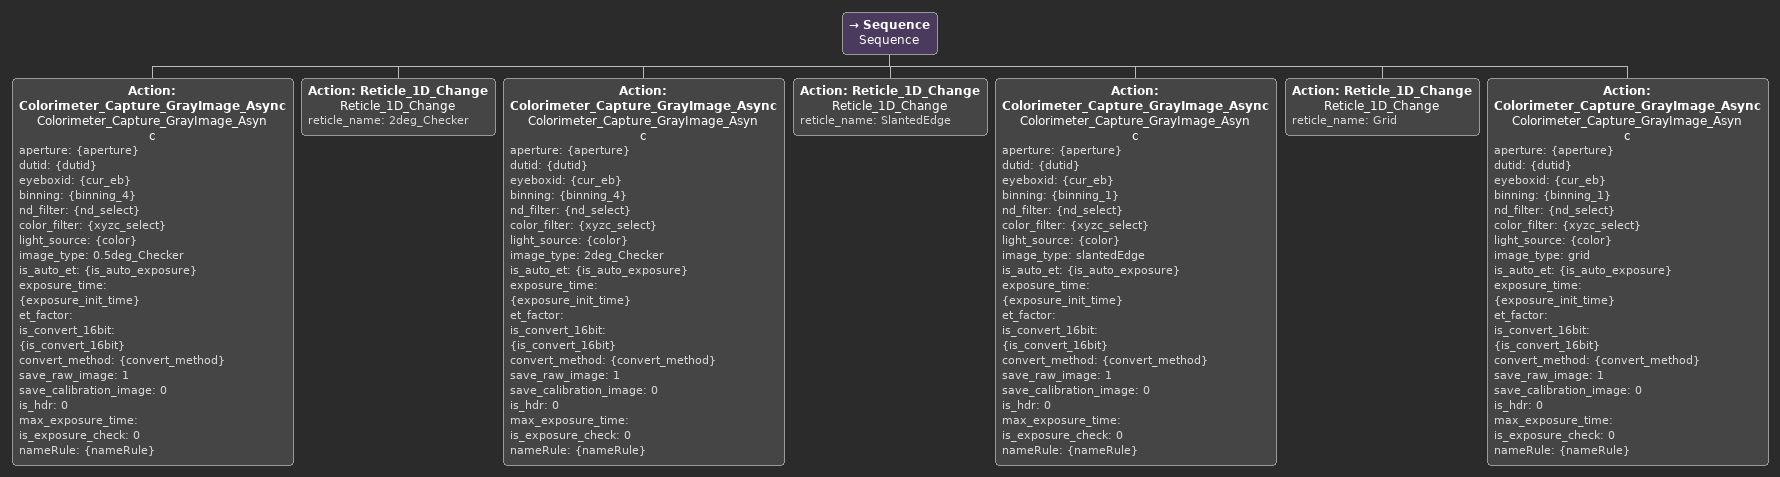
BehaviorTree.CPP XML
<Sequence name="Sequence">
    <Action name="Colorimeter_Capture_GrayImage_Async" ID="Colorimeter_Capture_GrayImage_Async" aperture="{aperture}" dutid="{dutid}" eyeboxid="{cur_eb}" binning="{binning_4}" nd_filter="{nd_select}" color_filter="{xyzc_select}" light_source="{color}" image_type="0.5deg_Checker" is_auto_et="{is_auto_exposure}" exposure_time="{exposure_init_time}" et_factor="" is_convert_16bit="{is_convert_16bit}" convert_method="{convert_method}" save_raw_image="1" save_calibration_image="0" is_hdr="0" max_exposure_time="" is_exposure_check="0" nameRule="{nameRule}"/>
    <!-- 2 Checker Pattern (R&G&B) -->
    <Action name="Reticle_1D_Change" ID="Reticle_1D_Change" reticle_name="2deg_Checker"/>
    <Action name="Colorimeter_Capture_GrayImage_Async" ID="Colorimeter_Capture_GrayImage_Async" aperture="{aperture}" dutid="{dutid}" eyeboxid="{cur_eb}" binning="{binning_4}" nd_filter="{nd_select}" color_filter="{xyzc_select}" light_source="{color}" image_type="2deg_Checker" is_auto_et="{is_auto_exposure}" exposure_time="{exposure_init_time}" et_factor="" is_convert_16bit="{is_convert_16bit}" convert_method="{convert_method}" save_raw_image="1" save_calibration_image="0" is_hdr="0" max_exposure_time="" is_exposure_check="0" nameRule="{nameRule}"/>
    <!-- slanted edge Pattern (R&G&B) -->
    <Action name="Reticle_1D_Change" ID="Reticle_1D_Change" reticle_name="SlantedEdge"/>
    <Action name="Colorimeter_Capture_GrayImage_Async" ID="Colorimeter_Capture_GrayImage_Async" aperture="{aperture}" dutid="{dutid}" eyeboxid="{cur_eb}" binning="{binning_1}" nd_filter="{nd_select}" color_filter="{xyzc_select}" light_source="{color}" image_type="slantedEdge" is_auto_et="{is_auto_exposure}" exposure_time="{exposure_init_time}" et_factor="" is_convert_16bit="{is_convert_16bit}" convert_method="{convert_method}" save_raw_image="1" save_calibration_image="0" is_hdr="0" max_exposure_time="" is_exposure_check="0" nameRule="{nameRule}"/>
    <!-- grid Pattern (R&G&B) -->
    <Action name="Reticle_1D_Change" ID="Reticle_1D_Change" reticle_name="Grid"/>
    <Action name="Colorimeter_Capture_GrayImage_Async" ID="Colorimeter_Capture_GrayImage_Async" aperture="{aperture}" dutid="{dutid}" eyeboxid="{cur_eb}" binning="{binning_1}" nd_filter="{nd_select}" color_filter="{xyzc_select}" light_source="{color}" image_type="grid" is_auto_et="{is_auto_exposure}" exposure_time="{exposure_init_time}" et_factor="" is_convert_16bit="{is_convert_16bit}" convert_method="{convert_method}" save_raw_image="1" save_calibration_image="0" is_hdr="0" max_exposure_time="" is_exposure_check="0" nameRule="{nameRule}"/>
</Sequence>
